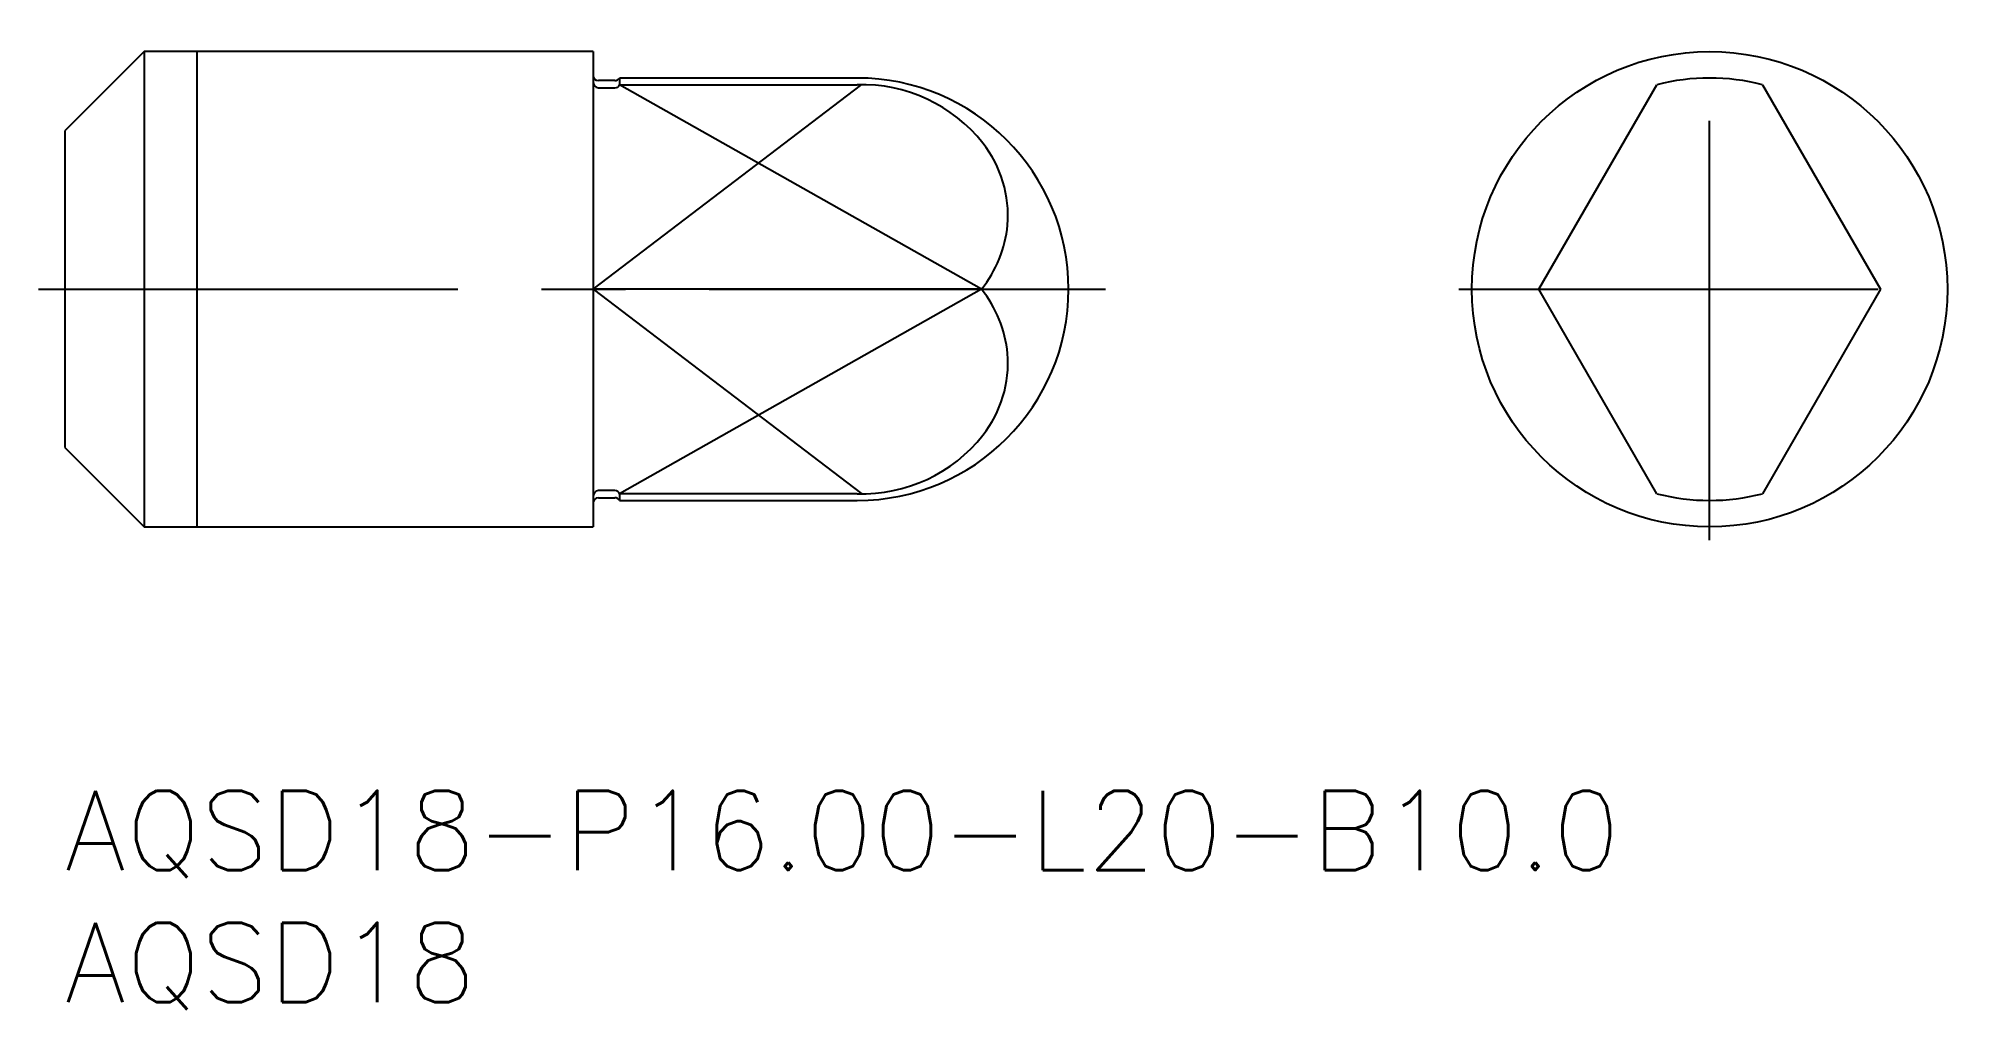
# Model space of a CAD drawing. Extents: x -1 to 71.8, y -8.3 to 28.5.
import ezdxf

# ---------------------------------------------------------------- set-up
doc = ezdxf.new("R2010")
doc.units = 0
doc.header["$LTSCALE"] = 0.5
doc.linetypes.add('CENTER', pattern=[50.8, 31.75, -6.35, 6.35, -6.35])
for name, color, linetype in [('MSM_CENTER', 1, 'CENTER'), ('MSM_CONTINUOUS', 7, 'CONTINUOUS'), ('MSM_NARROW', 5, 'CONTINUOUS'), ('MSM_PART_NUMBER', 7, 'CONTINUOUS')]:
    doc.layers.add(name, color=color, linetype=linetype)
doc.styles.get("Standard").update_dxf_attribs({"font": 'txt.shx', "height": 1, "bigfont": 'bigfont.shx'})

# ---------------------------------------------------------------- blocks, each defined once
blk = doc.blocks.new('*U16')
at = {"layer": 'MSM_PART_NUMBER'}
blk.add_text('AQSD18-P16.00-L20-B10.0', height=3, dxfattribs=at).set_placement((0, -3))
blk = doc.blocks.new('*U17')
at = {"layer": 'MSM_PART_NUMBER'}
blk.add_text('AQSD18', height=3, dxfattribs=at).set_placement((0, -8))

msp = doc.modelspace()

# ---------------------------------------------------------------- linework, layer by layer
at = {"layer": 'MSM_CENTER'}
for p, q in [((62.275, 9.5), (62.275, 28.5)), ((-1, 19), (39.4, 19)), ((52.775, 19), (71.775, 19))]:
    msp.add_line(p, q, dxfattribs=at)
at = {"layer": 'MSM_CONTINUOUS'}
for p, q in [((3, 28), (0, 25)), ((20, 28), (3, 28)), ((3, 28), (3, 10)), ((20, 28), (20, 10)), ((30, 27), (21, 27)), ((21, 27), (21, 26.746)), ((20.827, 26.9), (20.2, 26.9)), ((20.2, 26.624), (20.827, 26.624)), ((21, 26.746), (30, 26.746)), ((55.803, 19), (60.275, 26.746)), ((64.275, 26.746), (68.747, 19)), ((0, 25), (0, 13)), ((34.702, 19), (20, 19)), ((60.275, 11.254), (55.803, 19)), ((68.747, 19), (64.275, 11.254)), ((0, 13), (3, 10)), ((20.827, 11.376), (20.2, 11.376)), ((20.2, 11.1), (20.827, 11.1)), ((21, 11.254), (21, 11)), ((30, 11.254), (21, 11.254)), ((21, 11), (30, 11)), ((3, 10), (20, 10))]:
    msp.add_line(p, q, dxfattribs=at)
msp.add_circle((62.275, 19), 9, dxfattribs=at)
for centre, radius, start, end in [((20.2, 27.1), 0.2, 180, 270), ((20.827, 27.1), 0.2, 270, 330), ((30, 19), 8, 270, 90), ((62.275, 19), 8, 75.52249, 104.47751), ((20.237, 26.858), 0.237, 177.90701, 261.05545), ((20.818, 26.821), 0.197, 272.67365, 337.69978), ((30.18, 20.912), 5.837, 38.3076, 91.77068), ((31.25, 21.786), 4.456, 355.45365, 38.01713), ((31.174, 21.853), 4.538, 321.03552, 354.67562), ((31.174, 16.147), 4.538, 5.32438, 38.96448), ((31.25, 16.214), 4.456, 321.98287, 4.54635), ((30.18, 17.088), 5.837, 268.22932, 321.6924), ((20.239, 11.14), 0.239, 99.38691, 181.65063), ((20.2, 10.9), 0.2, 90, 180), ((20.815, 11.175), 0.201, 23.05678, 86.56979), ((20.827, 10.9), 0.2, 30, 90), ((62.275, 19), 8, 255.52249, 284.47751)]:
    msp.add_arc(centre, radius, start, end, dxfattribs=at)
at = {"layer": 'MSM_NARROW'}
for p, q in [((5, 28), (5, 10)), ((20, 19), (30.18, 26.749)), ((34.702, 19), (21, 26.746)), ((20, 19), (30.18, 11.251)), ((34.702, 19), (21, 11.254))]:
    msp.add_line(p, q, dxfattribs=at)

# ---------------------------------------------------------------- block references
at = {"layer": 'MSM_CONTINUOUS'}
for name in ['*U16', '*U17']:
    msp.add_blockref(name, (0, 0), dxfattribs=at)

doc.saveas('drawing.dxf')
